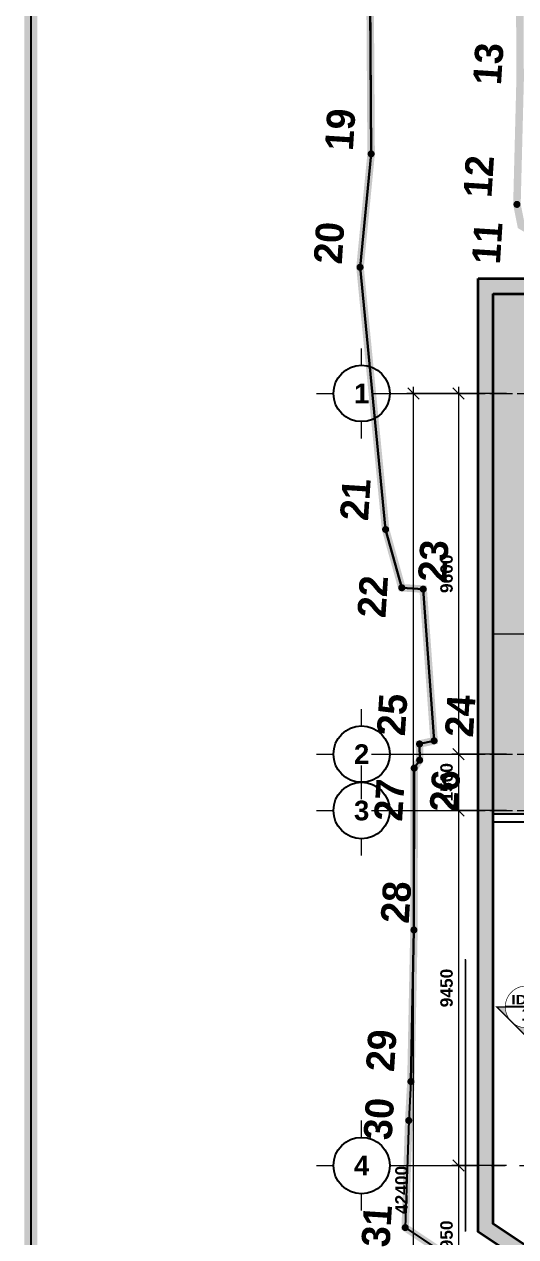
# Model space of a CAD drawing. Header units: millimetres. Extents: x -100356 to 314685, y 446 to 1273965.
# Drawn here: x 17056 to 30138, y 308214 to 340487 of the extents above; entities that cross this region are included whole.
import ezdxf
from ezdxf.enums import TextEntityAlignment as Align
from ezdxf.xclip import XClip

# ---------------------------------------------------------------- set-up
doc = ezdxf.new("R2010")
doc.units = ezdxf.units.MM
doc.header["$XCLIPFRAME"] = 2
for name, pattern in [('20180221 BF$0$b2$0$Kume - Key Plan Boundary', [16, 8, -2, 4, -2]), ('20180221 BF$0$DASHDOT', [1, 0.5, -0.25, 0, -0.25]), ('20180221 BF$0$HIDDEN', [0.375, 0.25, -0.125]), ('CENTER', [2, 1.25, -0.25, 0.25, -0.25]), ('DASHED', [0.75, 0.5, -0.25]), ('gf$0$CENTER2', [28.575, 19.05, -3.175, 3.175, -3.175]), ('gf$0$Kume - Grid Line', [10.5, 6, -1.25, 2, -1.25])]:
    doc.linetypes.add(name, pattern=pattern)
doc.layers.get('DEFPOINTS').update_dxf_attribs({"lineweight": 13})
for name, color, linetype in [('20180221 BF$0$10', 1, 'Continuous'), ('20180221 BF$0$sohieu_diem', 2, 'Continuous'), ('20180221 BF$0$TREE', 99, 'Continuous')]:
    doc.layers.add(name, color=color, linetype=linetype)
for name, color, linetype, lineweight in [('20180221 BF$0$@ color hatch', 7, 'Continuous', 13), ('20180221 BF$0$b1$0$A-_WALL----_H', 1, 'Continuous', 18), ('20180221 BF$0$b1$0$Core - tb$0$A.Concrete', 7, 'Continuous', 35), ('20180221 BF$0$b1$0$Core - tb$0$Hatch-wall', 251, 'Continuous', 5), ('20180221 BF$0$b2$0$A-_WALL----_E', 1, 'Continuous', 9), ('20180221 BF$0$b2$0$C-_SITEBNRY_E', 1, '20180221 BF$0$b2$0$Kume - Key Plan Boundary', 100), ('20180221 BF$0$b2$0$S-_WALLSTRU_E', 1, 'Continuous', 9), ('20180221 BF$0$setback', 1, 'Continuous', 13), ('@ color hatch', 7, 'Continuous', 13), ('A.Concrete', 7, 'Continuous', 25), ('A1 - dp$0$TUONG 2', 2, 'Continuous', 25), ('gf$0$A.Axis', 251, 'gf$0$CENTER2', 13), ('LDIM OUT', 250, 'Continuous', 13), ('LGI', 250, 'CENTER', 9), ('luoicot', 30, 'Continuous', 13), ('TEXT', 6, 'Continuous', 20), ('TXT', 1, 'Continuous', 25)]:
    doc.layers.add(name, color=color, linetype=linetype, lineweight=lineweight)
doc.styles.add('20180221 BF$0$VAPTIMN', font='VNI-Aptima-Bold.TTF')
doc.styles.add('ARIAL', font='Font - TrueType - Arial Bold.ttf')
doc.styles.add('PSDG - Title', font='seguisb_0.ttf', dxfattribs={"height": 2.5})
doc.dimstyles.new('TL 150 OUT', dxfattribs={"dimscale": 150, "dimtxt": 2.2, "dimasz": 2, "dimexe": 1.2, "dimexo": 1.5, "dimgap": 1, "dimtad": 1, "dimdec": 0, "dimdsep": 46, "dimtxsty": 'ARIAL', "dimblk": 'OBLIQUE', "dimcen": 2, "dimdle": 1.2, "dimclrd": 256, "dimclre": 256, "dimclrt": 4, "dimaunit": 1, "dimadec": 0, "dimazin": 0, "dimtfac": 1, "dimtdec": 0, "dimtix": 1, "dimtmove": 2, "dimatfit": 3, "dimfxl": 1, "dimtolj": 1, "dimtzin": 0, "dimarcsym": 0})

# ---------------------------------------------------------------- blocks, each defined once
blk = doc.blocks.new('20180221 BF$0$b2$0$Family - ___-1748564-1st Basement')
at = {"layer": '20180221 BF$0$b2$0$C-_SITEBNRY_E', "lineweight": 18}
for p, q in [((121263, 26687), (118631, 28451)), ((121169, 23837), (121263, 26687)), ((121111, 22799), (121169, 23837)), ((121031, 18766), (121111, 22799)), ((121023, 14457), (121031, 18766)), ((120879, 14246), (121023, 14457)), ((120881, 13815), (120879, 14246)), ((120495, 13730), (120881, 13815)), ((120785, 9692), (120495, 13730)), ((121354, 9656), (120785, 9692)), ((121785, 8105), (121354, 9656)), ((122466, 1126), (121785, 8105)), ((122171, -1891), (122466, 1126)), ((122255, -14994), (122171, -1891))]:
    blk.add_line(p, q, dxfattribs=at)
blk = doc.blocks.new('20180221 BF$0$hientrang')
at = {"layer": '20180221 BF$0$10', "color": 1}
for p, q in [((-48586, 108443, 0), (-61657, 107529, 0)), ((-64687, 107633, 0), (-71608, 106512, 0)), ((-61657, 107529, 0), (-64687, 107633, 0)), ((-71608, 106512, 0), (-73129, 105984, 0)), ((-73129, 105984, 0), (-73130, 105414, 0)), ((-77900, 105350, 0), (-82200, 105085, 0)), ((-77680, 105219, 0), (-77900, 105350, 0)), ((-77250, 105249, 0), (-77680, 105219, 0)), ((-77140, 104869, 0), (-77250, 105249, 0)), ((-73130, 105414, 0), (-77140, 104869, 0)), ((-87270, 104902, 0), (-90121, 104815, 0)), ((-86230, 104910, 0), (-87270, 104902, 0)), ((-82200, 105085, 0), (-86230, 104910, 0)), ((-90121, 104815, 0), (-91714, 102077, 0))]:
    blk.add_line(p, q, dxfattribs=at)
at = {"layer": '20180221 BF$0$10', "color": 1, "linetype": 'Continuous'}
for p, q in [((-71608, 106512, 0), (-64687, 107633, 0)), ((-77900, 105350, 0), (-82200, 105085, 0)), ((-86230, 104910, 0), (-82200, 105085, 0))]:
    blk.add_line(p, q, dxfattribs=at)
at = {"layer": '20180221 BF$0$10', "color": 1, "linetype": 'Continuous', "elevation": 0}
for points in [[(-64687, 107633), (-61657, 107529), (-48586, 108443), (-41132, 109253)], [(-77900, 105350), (-77680, 105219), (-77250, 105249), (-77140, 104869), (-73130, 105414), (-73129, 105984), (-71608, 106512)], [(-86230, 104910), (-87270, 104902), (-90121, 104815)], [(-90121, 104815), (-91714, 102077), (-92674, 102048), (-92312, 95898)]]:
    blk.add_lwpolyline(points, dxfattribs=at)
at = {"layer": '20180221 BF$0$setback', "color": 1, "linetype": '20180221 BF$0$DASHDOT', "ltscale": 200, "const_width": 200, "elevation": 0}
for points in [[(-48586, 108443), (-61657, 107529), (-64687, 107633), (-71608, 106512), (-73129, 105984), (-73130, 105414), (-77140, 104869), (-77250, 105249), (-77680, 105219), (-77900, 105350), (-82200, 105085), (-86230, 104910), (-87270, 104902), (-90121, 104815), (-91714, 102077), (-92674, 102048), (-92312, 95898), (-95312, 95702), (-99272, 95417), (-103263, 95232), (-108843, 94729), (-111844, 94613), (-113704, 94445), (-110540, 43326)], [(-65904, 31044), (-70963, 47371), (-59640, 49717), (-60096, 53327), (-60608, 59668), (-61226, 68669), (-61471, 72759), (-61686, 76809), (-62001, 80760), (-62336, 84950), (-62414, 86030), (-62640, 89520), (-63032, 95421), (-63159, 98001), (-63208, 99311), (-63663, 102732), (-63312, 103421), (-62752, 103571), (-59442, 103696), (-40123, 104992)]]:
    blk.add_lwpolyline(points, dxfattribs=at)
at = {"layer": '20180221 BF$0$sohieu_diem', "color": 3, "const_width": 93.8, "elevation": 0}
for points in [[(-64734, 107633, 1), (-64640, 107633, 1)], [(-61704, 107529, 1), (-61610, 107529, 1)], [(-71655, 106512, 1), (-71562, 106512, 1)], [(-73176, 105984, 1), (-73082, 105984, 1)], [(-77947, 105350, 1), (-77853, 105350, 1)], [(-77727, 105220, 1), (-77633, 105219, 1)], [(-77297, 105249, 1), (-77203, 105249, 1)], [(-73177, 105414, 1), (-73083, 105414, 1)], [(-90167, 104815, 1), (-90074, 104815, 1)], [(-87317, 104902, 1), (-87224, 104902, 1)], [(-86277, 104910, 1), (-86184, 104910, 1)], [(-82247, 105085, 1), (-82153, 105085, 1)], [(-77187, 104869, 1), (-77094, 104869, 1)], [(-62799, 103571, 1), (-62705, 103570, 1)]]:
    blk.add_lwpolyline(points, format="xyb", close=True, dxfattribs=at)
at = {"layer": '20180221 BF$0$sohieu_diem', "color": 3, "style": '20180221 BF$0$VAPTIMN'}
for s, p in [('20', (-64650, 108123, 0)), ('19', (-61620, 108019, 0)), ('21', (-71423, 106993, 0)), ('22', (-73972, 106368, 0)), ('27', (-79349, 105584, 0)), ('25', (-77076, 105653, 0)), ('31', (-90682, 105203, 0)), ('30', (-87834, 105327, 0)), ('29', (-86014, 105376, 0)), ('28', (-82050, 105235, 0)), ('23', (-72922, 104819, 0)), ('12', (-62633, 104260, 0)), ('13', (-59625, 104196, 0)), ('26', (-79012, 104122, 0)), ('24', (-76997, 103843, 0)), ('11', (-64386, 103922, 0))]:
    blk.add_text(s, height=750, rotation=359.9273, dxfattribs=at).set_placement(p)
blk = doc.blocks.new('*U593')
h = blk.add_hatch(color=256)
h.paths.add_polyline_path([(0, 7.86), (-3.93, 3.93, -0.198912), (0, 5.56, -0.198912), (3.93, 3.93)])
h.paths.add_polyline_path([(3.93, 3.93, -0.198912), (5.56, 0), (7.86, 0)])
h.paths.add_polyline_path([(-3.93, 3.93), (-7.86, 0), (-5.56, 0, -0.198912)])
at = {"color": 1}
blk.add_line((5.56, 0), (-5.56, 0), dxfattribs=at)
for points, const_width in [([(-5.56, 0), (-7.86, 0), (0, 7.86), (7.86, 0), (5.56, 0)], 0.397), ([(7.86, 6.35), (7.86, 0)], 1)]:
    blk.add_lwpolyline(points, dxfattribs=dict(const_width=const_width))
at = {"const_width": 0.167}
blk.add_lwpolyline([(-5.56, 0, -0.414214), (0, 5.56, -0.414214), (5.56, 0, -0.414214), (0, -5.56, -0.414214), (-5.56, 0, -1.041379)], format="xyb", dxfattribs=at)
at = {"linetype": 'DASHED', "ltscale": 2, "const_width": 0.1}
blk.add_lwpolyline([(5.56, 0), (7.86, 0)], dxfattribs=at)
at = {"color": 2, "style": 'PSDG - Title'}
blk.add_attdef('#', text='', height=2.38, dxfattribs=at).set_placement((0, 1.98), align=Align.MIDDLE_CENTER)
at = {"color": 2, "style": 'PSDG - Title', "width": 0.998746}
blk.add_attdef('A100', text='', height=2.38, dxfattribs=at).set_placement((-3.97, -3.18), (3.97, -3.18), align=Align.FIT)
blk = doc.blocks.new('SECTION SYMBOL 2')
at = {"layer": 'TXT'}
ref = blk.add_blockref('*U593', (-38519, -5228, 0), dxfattribs=dict(at, xscale=-100, yscale=100, zscale=100, rotation=180))
ref.add_attrib('#', '1', dxfattribs={"layer": '0', "color": 2, "height": 333, "style": 'ARIAL'}).set_placement((-38519, -5428, 0), align=Align.MIDDLE_CENTER)
ref.add_attrib('A100', 'ID-#', dxfattribs={"layer": '0', "color": 2, "height": 250, "style": 'ARIAL', "width": 1.186702}).set_placement((-38916, -5160, 0), (-38133, -5160, 0), align=Align.FIT)
blk = doc.blocks.new('_Oblique')
at = {"color": 0, "linetype": 'ByBlock', "lineweight": -2}
blk.add_line((-0.5, -0.5), (0.5, 0.5), dxfattribs=at)
blk = doc.blocks.new('*D493')
at = {"layer": 'DEFPOINTS', "color": 0, "ltscale": 1000, "transparency": 16777216}
for p in [(2129, 9600), (3629, 9600), (2129, 0)]:
    blk.add_point(p, dxfattribs=at)
at = {"layer": 'LDIM OUT', "lineweight": -2, "ltscale": 1000, "transparency": 16777216}
for p, q in [((3629, -180), (3629, 9780)), ((2354, 9600), (3809, 9600)), ((2354, 0), (3809, 0))]:
    blk.add_line(p, q, dxfattribs=at)
at = {"layer": 'LDIM OUT', "lineweight": -2, "ltscale": 1000, "transparency": 16777216, "xscale": 300, "yscale": 300, "zscale": 300}
for p, rotation in [((3629, 9600), 90), ((3629, 0), 270)]:
    blk.add_blockref('_Oblique', p, dxfattribs=dict(at, rotation=rotation))
at = {"layer": 'LDIM OUT', "color": 4, "ltscale": 1000, "transparency": 16777216, "insert": (3947, 4800), "char_height": 330, "attachment_point": 5, "rotation": 270, "style": 'ARIAL'}
blk.add_mtext('\\A1;9600', dxfattribs=at)
blk = doc.blocks.new('*D494')
at = {"layer": 'DEFPOINTS', "color": 0, "ltscale": 1000, "transparency": 16777216}
for p in [(2129, 11100), (3629, 11100), (2129, 9600)]:
    blk.add_point(p, dxfattribs=at)
at = {"layer": 'LDIM OUT', "lineweight": -2, "ltscale": 1000, "transparency": 16777216}
for p, q in [((2354, 11100), (3809, 11100)), ((3629, 9420), (3629, 11280)), ((2354, 9600), (3809, 9600))]:
    blk.add_line(p, q, dxfattribs=at)
at = {"layer": 'LDIM OUT', "lineweight": -2, "ltscale": 1000, "transparency": 16777216, "xscale": 300, "yscale": 300, "zscale": 300}
for p, rotation in [((3629, 11100), 90), ((3629, 9600), 270)]:
    blk.add_blockref('_Oblique', p, dxfattribs=dict(at, rotation=rotation))
at = {"layer": 'LDIM OUT', "color": 4, "ltscale": 1000, "transparency": 16777216, "insert": (3947, 10350), "char_height": 330, "attachment_point": 5, "rotation": 270, "style": 'ARIAL'}
blk.add_mtext('\\A1;1500', dxfattribs=at)
blk = doc.blocks.new('*D495')
at = {"layer": 'DEFPOINTS', "color": 0, "ltscale": 1000, "transparency": 16777216}
for p in [(2129, 20550), (3629, 20550), (2129, 11100)]:
    blk.add_point(p, dxfattribs=at)
at = {"layer": 'LDIM OUT', "lineweight": -2, "ltscale": 1000, "transparency": 16777216}
for p, q in [((3629, 10920), (3629, 20730)), ((2354, 20550), (3809, 20550)), ((2354, 11100), (3809, 11100))]:
    blk.add_line(p, q, dxfattribs=at)
at = {"layer": 'LDIM OUT', "lineweight": -2, "ltscale": 1000, "transparency": 16777216, "xscale": 300, "yscale": 300, "zscale": 300}
for p, rotation in [((3629, 20550), 90), ((3629, 11100), 270)]:
    blk.add_blockref('_Oblique', p, dxfattribs=dict(at, rotation=rotation))
at = {"layer": 'LDIM OUT', "color": 4, "ltscale": 1000, "transparency": 16777216, "insert": (3947, 15825), "char_height": 330, "attachment_point": 5, "rotation": 270, "style": 'ARIAL'}
blk.add_mtext('\\A1;9450', dxfattribs=at)
blk = doc.blocks.new('*D496')
at = {"layer": 'DEFPOINTS', "color": 0, "ltscale": 1000, "transparency": 16777216}
for p in [(2129, 24500), (3629, 24500), (2129, 20550)]:
    blk.add_point(p, dxfattribs=at)
at = {"layer": 'LDIM OUT', "lineweight": -2, "ltscale": 1000, "transparency": 16777216}
for p, q in [((3629, 20370), (3629, 24680)), ((2354, 24500), (3809, 24500)), ((2354, 20550), (3809, 20550))]:
    blk.add_line(p, q, dxfattribs=at)
at = {"layer": 'LDIM OUT', "lineweight": -2, "ltscale": 1000, "transparency": 16777216, "xscale": 300, "yscale": 300, "zscale": 300}
for p, rotation in [((3629, 24500), 90), ((3629, 20550), 270)]:
    blk.add_blockref('_Oblique', p, dxfattribs=dict(at, rotation=rotation))
at = {"layer": 'LDIM OUT', "color": 4, "ltscale": 1000, "transparency": 16777216, "insert": (3947, 22525), "char_height": 330, "attachment_point": 5, "rotation": 270, "style": 'ARIAL'}
blk.add_mtext('\\A1;3950', dxfattribs=at)
blk = doc.blocks.new('*D509')
at = {"layer": 'DEFPOINTS', "color": 0, "ltscale": 1000, "transparency": 16777216}
for p in [(2129, 42400), (2129, 0), (4829, 0)]:
    blk.add_point(p, dxfattribs=at)
at = {"layer": 'LDIM OUT', "lineweight": -2, "ltscale": 1000, "transparency": 16777216}
for p, q in [((2354, 42400), (5009, 42400)), ((4829, 42580), (4829, -180)), ((2354, 0), (5009, 0))]:
    blk.add_line(p, q, dxfattribs=at)
at = {"layer": 'LDIM OUT', "lineweight": -2, "ltscale": 1000, "transparency": 16777216, "xscale": 300, "yscale": 300, "zscale": 300}
for p, rotation in [((4829, 42400), 90), ((4829, 0), 270)]:
    blk.add_blockref('_Oblique', p, dxfattribs=dict(at, rotation=rotation))
at = {"layer": 'LDIM OUT', "color": 4, "ltscale": 1000, "transparency": 16777216, "insert": (5147, 21200), "char_height": 330, "attachment_point": 5, "rotation": 270, "style": 'ARIAL'}
blk.add_mtext('\\A1;42400', dxfattribs=at)
blk = doc.blocks.new('BLOCK TRUC')
for p, q in [((0, 500), (0, 800)), ((500, 0), (800, 0)), ((-800, 0), (-500, 0)), ((0, -800), (0, -500))]:
    blk.add_line(p, q)
at = {"lineweight": 25}
blk.add_circle((0, 0), 500, dxfattribs=at)
at = {"style": 'ARIAL'}
blk.add_attdef('1-2', text='', height=350, rotation=0, dxfattribs=at).set_placement((0, 0), align=Align.MIDDLE_CENTER)
blk = doc.blocks.new('X-GRID')
at = {"layer": 'LGI', "ltscale": 1500}
for p, q in [((5008.8, 20550), (-25023.2, 20550)), ((5008.8, 11100), (-57318.6, 11100)), ((5008.8, 9600), (-57318.6, 9600)), ((5008.8, 0), (-57318.6, 0))]:
    blk.add_line(p, q, dxfattribs=at)
at = {"xscale": 1.5, "yscale": 1.5, "zscale": 1.5, "rotation": 180}
for p, values in [((6208.8, 20550), {'1-2': '4'}), ((6208.8, 11100), {'1-2': '3'}), ((6208.8, 9600), {'1-2': '2'}), ((6208.8, 0), {'1-2': '1'})]:
    blk.add_blockref('BLOCK TRUC', p, dxfattribs=at).add_auto_attribs(values)
at = {"layer": 'LDIM OUT', "ltscale": 1000}
for base, p1, p2, picture, middle in [((4828.8, 0), (2128.8, 42400), (2128.8, 0), '*D509', (5147.3, 21200)), ((3628.8, 24500), (2128.8, 20550), (2128.8, 24500), '*D496', (3947.4, 22525)), ((3628.8, 20550), (2128.8, 11100), (2128.8, 20550), '*D495', (3947.3, 15825)), ((3628.8, 11100), (2128.8, 9600), (2128.8, 11100), '*D494', (3947.3, 10350)), ((3628.8, 9600), (2128.8, 0), (2128.8, 9600), '*D493', (3947.3, 4800))]:
    dim = blk.add_linear_dim(base=base, p1=p1, p2=p2, angle=90, dimstyle='TL 150 OUT', override={"dimtad": 4}, dxfattribs=at)
    dim.commit()
    dim.dimension.update_dxf_attribs({"geometry": picture, "text_midpoint": middle})
blk = doc.blocks.new('A$C60262ED2')
at = {"rotation": 180}
blk.add_blockref('X-GRID', (7409, 51484, 0), dxfattribs=at)
blk = doc.blocks.new('column')
at = {"layer": 'luoicot', "ltscale": 0.5}
blk.add_blockref('A$C60262ED2', (-47109, -40384, 0), dxfattribs=at)

msp = doc.modelspace()

# ---------------------------------------------------------------- hatches: boundary and pattern name
at = {"layer": '20180221 BF$0$b1$0$A-_WALL----_H'}
h = msp.add_hatch(color=250, dxfattribs=at)
h.paths.add_polyline_path([(29140.7, 333715.3), (83338.5, 333715.3), (84916, 322600), (115531.1, 329953.9), (117417.3, 324097.5), (137970.3, 330717), (139564.1, 325268.3), (145578.1, 304707.7), (84657.1, 297401.1), (86145.9, 285144.4), (37240.3, 285144.4), (37240.3, 306744.8), (31526.6, 306744.8), (29140.7, 308343.6)])
h.paths.add_polyline_path([(29540.7, 333315.3), (82991.2, 333315.3), (84581.7, 322108.4), (115264.1, 329478.4), (117159.2, 323594.2), (137701.7, 330210.3), (139180.2, 325156), (145061.6, 305048.7), (84211.7, 297750.6), (85694.4, 285544.4), (37640.3, 285544.4), (37640.3, 307144.8), (31648.3, 307144.8), (29540.7, 308557.1)], flags=16)
at = {"layer": '@ color hatch', "ltscale": 0.5}
h = msp.add_hatch(color=252, dxfattribs=at)
h.dxf.hatch_style = 1
edge = h.paths.add_edge_path()
edge.add_line((29540.6, 333315.3), (29540.6, 319459.8))
edge.add_line((29540.6, 319459.8), (32244.4, 319451.9))
edge.add_line((32244.4, 319451.9), (32244.4, 321359.9))
edge.add_line((32244.4, 321359.9), (36088.6, 321359.9))
edge.add_line((36088.6, 321359.9), (36088.6, 318025))
edge.add_line((36088.6, 318025), (42425.5, 318025))
edge.add_line((42425.5, 318025), (42425.5, 304294.4))
edge.add_line((42425.5, 304294.4), (42643.5, 304294.4))
edge.add_line((42643.5, 304294.4), (42643.5, 300559.8))
edge.add_arc((53143.5, 300559.8), 10500, 180, 270)
edge.add_line((53143.5, 290059.8), (53143.5, 289759.8))
edge.add_line((53143.5, 289759.8), (66842.4, 289759.8))
edge.add_line((66842.4, 289759.8), (66842.4, 285544.4))
edge.add_line((66842.4, 285544.4), (85694.2, 285544.4))
edge.add_line((85694.2, 285544.4), (84230, 297752.8))
edge.add_line((84230, 297752.8), (145061.4, 305048.7))
edge.add_line((145061.4, 305048.7), (137701.6, 330210.3))
edge.add_line((137701.6, 330210.3), (117159, 323594.2))
edge.add_line((117159, 323594.2), (115263.9, 329478.4))
edge.add_line((115263.9, 329478.4), (84581.5, 322108.4))
edge.add_line((84581.5, 322108.4), (82991, 333315.3))
edge.add_line((82991, 333315.3), (79044.2, 333315.3))
edge.add_line((79044.2, 333315.3), (79044.2, 329159.8))
edge.add_line((79044.2, 329159.8), (72890.8, 329159.8))
edge.add_line((72890.8, 329159.8), (72890.8, 333315.4))
edge.add_line((72890.8, 333315.4), (29540.6, 333315.3))
h.paths.add_polyline_path([(106186.1, 316249.6), (105230.1, 324195), (110701.6, 325624.6), (112252.7, 324676.9), (113166.7, 317090.6)], flags=16)
h.paths.add_polyline_path([(63470.6, 303338.6), (68944.2, 303338.7), (68944.2, 308376.9), (71340.6, 308376.9), (71340.6, 319559.9), (66242.8, 319559.8), (66242.8, 317159.8), (63472.9, 317159.8), (63472.9, 316959.8)], flags=16)
h.paths.add_polyline_path([(126157.7, 319989.4), (125778.5, 323155.5), (131668.6, 325271.6), (134228.4, 325576), (134501.2, 323298.8), (134774, 321021.5)], flags=16)

# ---------------------------------------------------------------- linework, layer by layer
at = {"layer": '20180221 BF$0$@ color hatch', "color": 7, "linetype": '20180221 BF$0$HIDDEN', "ltscale": 1000, "const_width": 30, "elevation": 0}
msp.add_lwpolyline([(115264.1, 329478.4), (84581.7, 322108.4), (82991.2, 333315.3), (79044.4, 333315.3), (79044.4, 329159.8), (72890.9, 329159.8), (72890.9, 333315.4), (29540.7, 333315.3), (29540.7, 319459.8), (32244.6, 319451.9), (32244.6, 321359.9), (36088.8, 321359.9), (36088.8, 318025), (42425.7, 318025), (42425.7, 304294.4), (42643.7, 304294.4), (42643.7, 300559.8, 0.4142136), (53143.7, 290059.8), (53143.7, 289759.8), (66842.6, 289759.8), (66842.6, 285544.4), (85694.4, 285544.4), (84230.2, 297752.8), (145061.6, 305048.7)], format="xyb", dxfattribs=at)
msp.add_lwpolyline([(29540.7, 319451.9), (32244.6, 319451.9), (32244.6, 321359.9), (36088.8, 321359.9), (36088.8, 318025), (42425.7, 318025), (42425.7, 304088.8), (37640.3, 304088.8)], dxfattribs=at)
msp.add_lwpolyline([(29540.7, 319259.8), (29540.7, 308557.1), (31648.3, 307144.8), (42201.6, 307144.8), (42201.6, 309959.9), (35888.8, 309959.9), (35885.1, 311755), (35885.1, 319259.8)], close=True, dxfattribs=at)
at = {"layer": '20180221 BF$0$b1$0$Core - tb$0$A.Concrete', "elevation": 0}
for points in [[(29140.7, 333715.3), (83338.5, 333715.3), (84916, 322600), (115531.1, 329953.9), (117417.3, 324097.5), (137970.3, 330717), (139564.1, 325268.3), (145578.1, 304707.7), (84657.1, 297401.1), (86145.9, 285144.4), (37240.3, 285144.4), (37240.3, 306744.8), (31526.6, 306744.8), (29140.7, 308343.6)], [(29540.7, 333315.3), (82991.2, 333315.3), (84581.7, 322108.4), (115264.1, 329478.4), (117159.2, 323594.2), (137701.7, 330210.3), (139180.2, 325156), (145061.6, 305048.7), (84211.7, 297750.6), (85694.4, 285544.4), (37640.3, 285544.4), (37640.3, 307144.8), (31648.3, 307144.8), (29540.7, 308557.1)]]:
    msp.add_lwpolyline(points, close=True, dxfattribs=at)
at = {"layer": '20180221 BF$0$b1$0$Core - tb$0$Hatch-wall', "ltscale": 0.5, "elevation": 0}
msp.add_lwpolyline([(29540.7, 324259.9), (47571.6, 324259.9)], dxfattribs=at)
at = {"layer": '20180221 BF$0$b2$0$A-_WALL----_E'}
msp.add_line((28790.9, 315598.7, 0), (28790.9, 308352.3, 0), dxfattribs=at)
at = {"layer": '20180221 BF$0$b2$0$S-_WALLSTRU_E', "lineweight": 18}
msp.add_line((28805.9, 308360.3, 0), (28805.9, 315583.7, 0), dxfattribs=at)
at = {"layer": 'A1 - dp$0$TUONG 2', "ltscale": 0.5, "elevation": 0}
msp.add_lwpolyline([(35888.8, 319459.8), (29540.7, 319459.8), (29540.7, 319259.8), (35888.8, 319259.8)], close=True, dxfattribs=at)
at = {"layer": 'DEFPOINTS', "const_width": 345.1, "elevation": 0}
msp.add_lwpolyline([(17228.7, 265975.5), (17228.7, 366757.2), (159772.7, 366757.2), (159772.7, 265975.5)], close=True, dxfattribs=at)
at = {"layer": 'gf$0$A.Axis', "linetype": 'gf$0$Kume - Grid Line', "lineweight": 9, "ltscale": 100}
for p, q in [((26299.5, 330659.8, 0), (89559.5, 330659.8, 0)), ((26299.5, 321059.8, 0), (89559.5, 321059.8, 0)), ((26299.5, 319559.8, 0), (89559.5, 319559.8, 0))]:
    msp.add_line(p, q, dxfattribs=at)

# ---------------------------------------------------------------- block references
at = {"layer": '20180221 BF$0$b2$0$C-_SITEBNRY_E', "lineweight": 18, "rotation": 180}
msp.add_blockref('20180221 BF$0$b2$0$Family - ___-1748564-1st Basement', (148459.1, 335145, 0), dxfattribs=at)
at = {"layer": '20180221 BF$0$TREE'}
ref = msp.add_blockref('20180221 BF$0$hientrang', (137502.3, 391767.9, 0), dxfattribs=dict(at, rotation=86.37342821610302))
XClip(ref).set_block_clipping_path([(-121163.6677206126, 112835.5373194454), (-112147.2811558732, -29423.0062568703), (-23551.8986045148, -23807.8059542924), (-32568.2851692542, 118450.7376220233)])
at = {"layer": 'A.Concrete'}
msp.add_blockref('column', (71944.3, 319559.8, 0), dxfattribs=at)
at = {"layer": 'TEXT'}
msp.add_blockref('SECTION SYMBOL 2', (68934.8, 319559.8, 0), dxfattribs=at)

doc.saveas('drawing.dxf')
